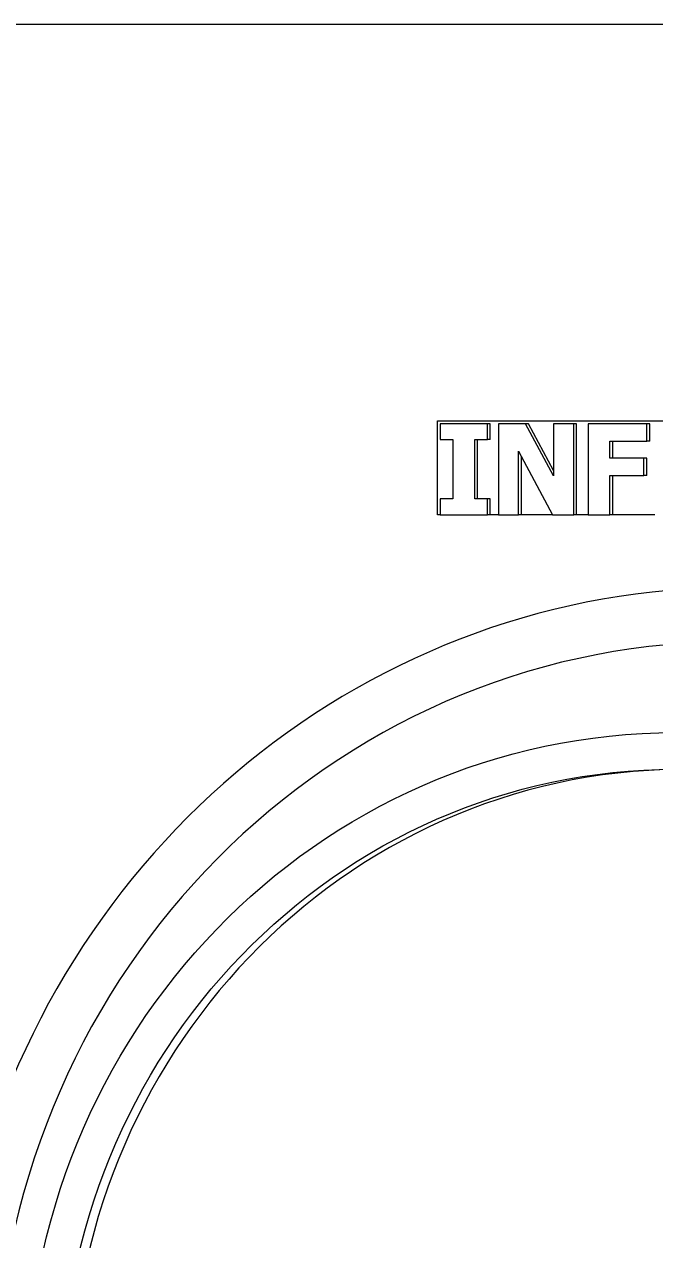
# Model space of a CAD drawing. Header units: inches. Extents: x 17 to 469, y 7 to 301.
# Drawn here: x 350.356 to 352.524, y 118.407 to 122.589 of the extents above; entities that cross this region are included whole.
import ezdxf

# ---------------------------------------------------------------- set-up
doc = ezdxf.new("R2010")
doc.units = ezdxf.units.IN
doc.header["$LTSCALE"] = 14
doc.header["$MEASUREMENT"] = 0
doc.layers.add('Dimension (ANSI)', color=7, linetype='Continuous', lineweight=25)
doc.layers.add('Visible (ANSI)', color=7, linetype='Continuous', lineweight=50)
doc.styles.add('MEMCOR Medium', font='arial.ttf')
doc.dimstyles.new('Default (ANSI)', dxfattribs={"dimscale": 14, "dimtxt": 0.15, "dimasz": 0.098425, "dimexe": 0.125, "dimexo": 0.0625, "dimgap": 0.031496, "dimtad": 0, "dimtih": 1, "dimtoh": 1, "dimdec": 4, "dimrnd": 1e-08, "dimzin": 3, "dimdsep": 46, "dimlunit": 5, "dimtxsty": 'MEMCOR Medium', "dimcen": 0.09, "dimdle": 0.393701, "dimclrd": 256, "dimclre": 256, "dimclrt": 256, "dimadec": 0, "dimazin": 1, "dimtfac": 0.8, "dimtofl": 0, "dimtmove": 0, "dimatfit": 3, "dimfxl": 1, "dimfrac": 1, "dimtolj": 1, "dimtzin": 4, "dimlwd": -1, "dimlwe": -1, "dimarcsym": 0})

# ---------------------------------------------------------------- blocks, each defined once
blk = doc.blocks.new('*D18')
at = {"layer": 'Defpoints', "color": 0, "transparency": 16777216}
for p in [(360.5183, 145.5319), (302.6019, 55.8079), (347.0113, 55.8079)]:
    blk.add_point(p, dxfattribs=at)
at = {"layer": 'Dimension (ANSI)', "transparency": 16777216}
for p, q in [((359.6433, 145.5319), (300.8519, 145.5319)), ((302.6019, 144.1539), (302.6019, 107.8402)), ((302.6019, 57.1858), (302.6019, 93.4996)), ((346.1363, 55.8079), (300.8519, 55.8079))]:
    blk.add_line(p, q, dxfattribs=at)
for points in [[(302.3722, 144.1539), (302.8315, 144.1539), (302.6019, 145.5319)], [(302.3722, 57.1858), (302.8315, 57.1858), (302.6019, 55.8079)]]:
    blk.add_solid(points, dxfattribs=at)
at = {"layer": 'Dimension (ANSI)', "transparency": 16777216, "char_height": 2.1, "attachment_point": 5, "style": 'MEMCOR Medium'}
for s, insert in [('\\A1; \\fArial|b0|i0;89{\\H0.8x;\\S3#4;} in', (302.6019, 102.8271)), ('\\A1;[2279.0 mm]{\\P\\fArial|b0|i0;SHIPPING HEIGHT\\P\\fArial|b0|i0;REF.}', (302.6019, 95.6567))]:
    blk.add_mtext(s, dxfattribs=dict(at, insert=insert))

msp = doc.modelspace()

# ---------------------------------------------------------------- linework, layer by layer
at = {"layer": 'Visible (ANSI)', "linetype": 'Continuous', "lineweight": 18}
for p, q in [((350.301099, 122.58936), (361.711098, 122.58936)), ((351.776972, 121.22436), (353.829564, 121.22436)), ((351.776972, 120.90186), (351.776972, 121.22436)), ((351.949059, 121.21486), (351.786376, 121.21486)), ((351.786376, 121.21486), (351.786376, 121.160326)), ((351.958764, 121.21486), (351.949059, 121.21486)), ((351.949059, 121.160326), (351.949059, 121.21486)), ((351.958764, 121.160326), (351.958764, 121.21486)), ((352.080269, 121.21486), (351.987167, 121.21486)), ((351.987167, 121.21486), (351.987167, 120.90186)), ((352.089974, 121.21486), (352.080269, 121.21486)), ((352.1768, 121.035532), (352.080269, 121.21486)), ((352.1768, 121.053562), (352.089974, 121.21486)), ((352.246136, 121.21486), (352.1768, 121.21486)), ((352.1768, 121.21486), (352.1768, 121.035532)), ((352.255842, 121.21486), (352.246136, 121.21486)), ((352.246136, 120.90186), (352.246136, 121.21486)), ((352.255842, 120.90186), (352.255842, 121.21486)), ((352.497643, 121.21486), (352.29527, 121.21486)), ((352.29527, 121.21486), (352.29527, 120.90186)), ((352.507349, 121.21486), (352.497643, 121.21486)), ((352.497643, 121.155253), (352.497643, 121.21486)), ((352.507349, 121.155253), (352.507349, 121.21486)), ((351.786376, 121.160326), (351.829742, 121.160326)), ((351.829742, 121.160326), (351.829742, 120.956394)), ((351.905693, 121.160326), (351.949059, 121.160326)), ((351.905693, 120.956394), (351.905693, 121.160326)), ((351.915399, 120.956394), (351.915399, 121.160326)), ((351.958764, 121.160326), (351.949059, 121.160326)), ((352.370731, 121.155253), (352.497643, 121.155253)), ((352.370731, 121.096153), (352.370731, 121.155253)), ((352.380437, 121.096153), (352.380437, 121.155253)), ((352.507349, 121.155253), (352.497643, 121.155253)), ((352.056503, 121.119996), (352.173125, 120.90186)), ((352.056503, 120.90186), (352.056503, 121.119996)), ((352.066209, 120.90186), (352.066209, 121.101842)), ((352.487598, 121.096153), (352.370731, 121.096153)), ((352.487598, 121.036546), (352.487598, 121.096153)), ((352.497304, 121.096153), (352.487598, 121.096153)), ((352.497304, 121.036546), (352.497304, 121.096153)), ((352.370731, 120.90186), (352.370731, 121.036546)), ((352.370731, 121.036546), (352.487598, 121.036546)), ((352.380437, 120.90186), (352.380437, 121.036546)), ((352.497304, 121.036546), (352.487598, 121.036546)), ((351.786376, 120.956394), (351.786376, 120.90186)), ((351.829742, 120.956394), (351.786376, 120.956394)), ((351.949059, 120.956394), (351.905693, 120.956394)), ((351.949059, 120.90186), (351.949059, 120.956394)), ((351.958764, 120.956394), (351.949059, 120.956394)), ((351.958764, 120.90186), (351.958764, 120.956394)), ((351.786376, 120.90186), (351.776972, 120.90186)), ((351.786376, 120.90186), (351.949059, 120.90186)), ((351.958764, 120.90186), (351.949059, 120.90186)), ((351.987167, 120.90186), (351.958764, 120.90186)), ((351.987167, 120.90186), (352.056503, 120.90186)), ((352.066209, 120.90186), (352.056503, 120.90186)), ((352.173125, 120.90186), (352.066209, 120.90186)), ((352.173125, 120.90186), (352.246136, 120.90186)), ((352.255842, 120.90186), (352.246136, 120.90186)), ((352.29527, 120.90186), (352.255842, 120.90186)), ((352.29527, 120.90186), (352.370731, 120.90186)), ((352.380437, 120.90186), (352.370731, 120.90186)), ((352.524481, 120.90186), (352.380437, 120.90186))]:
    msp.add_line(p, q, dxfattribs=at)
for centre, major_axis, start_param, end_param in [((352.806503, 117.83936), (0, 2.8125), 3.61752935, 8.94884126), ((352.790327, 117.83936), (0, -2.625), 0.0653793, 6.14831409), ((352.628565, 117.83936), (0, 2.186419), 0.00765955, 3.1339331)]:
    msp.add_ellipse(centre, major_axis=major_axis, ratio=0.96592583, start_param=start_param, end_param=end_param, dxfattribs=at)
for major_axis in [(0, 2.3125), (0, 2.186419)]:
    msp.add_ellipse((352.596212, 117.83936), major_axis=major_axis, ratio=0.96592583, dxfattribs=at)

# ---------------------------------------------------------------- dimensions: what is measured, and where the dimension line sits
at = {"layer": 'Dimension (ANSI)'}
dim = msp.add_linear_dim(base=(302.601876, 55.807895), p1=(360.518277, 145.531895), p2=(347.011325, 55.807895), angle=90, text=' \\fArial|b0|i0;<> in\\X[2279.0 mm]{\\P\\fArial|b0|i0;SHIPPING HEIGHT\\P\\fArial|b0|i0;REF.}', dimstyle='Default (ANSI)', override={"dimgap": 0.031496, "dimdec": 4, "dimpost": '', "dimtol": 0, "dimlim": 0, "dimtp": 0, "dimtm": 0, "dimtdec": 2, "dimatfit": 1}, dxfattribs=at)
dim.commit()
dim.dimension.update_dxf_attribs({"geometry": '*D18', "text_midpoint": (302.601876, 100.669895), "dimtype": 160})

doc.saveas('drawing.dxf')
